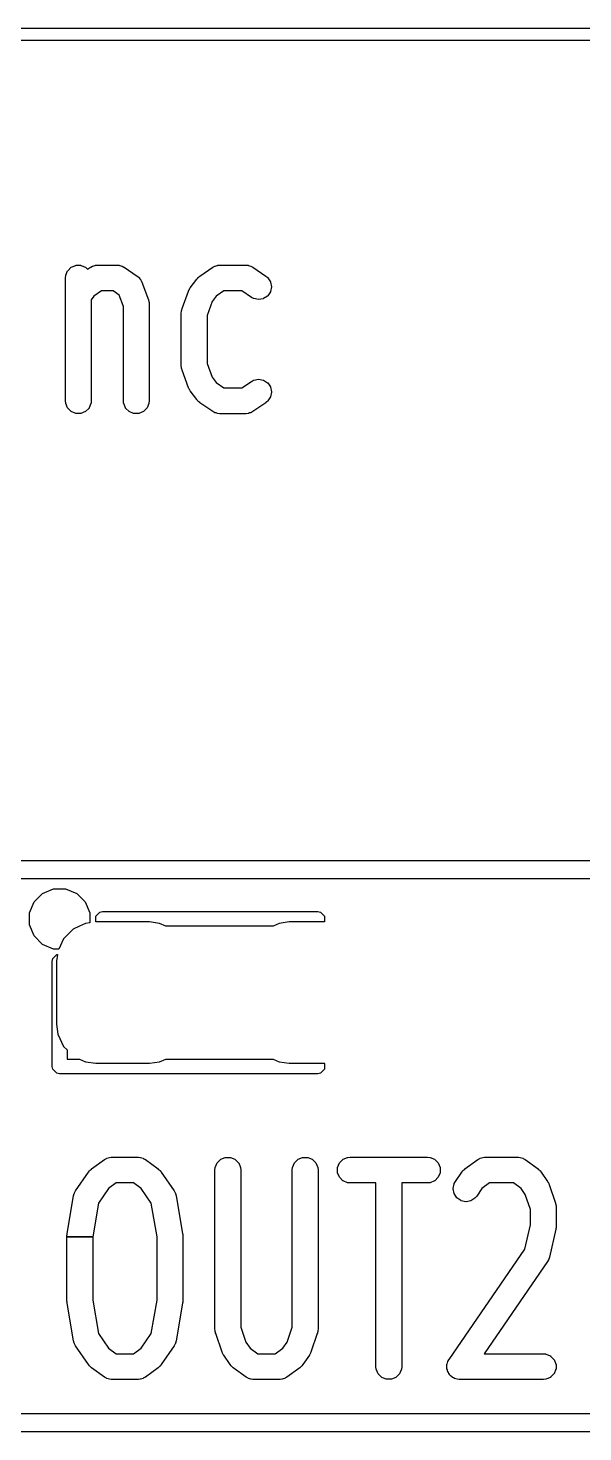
# Model space of a CAD drawing. Header units: inches. Extents: x 0 to 2.68, y 0 to 2.67.
# Drawn here: x 0.8737 to 1.0515, y 2.2215 to 2.6713 of the extents above; entities that cross this region are included whole.
import ezdxf

# ---------------------------------------------------------------- set-up
doc = ezdxf.new("R2010")
doc.units = ezdxf.units.IN
doc.header["$MEASUREMENT"] = 0
doc.layers.add('Edge.Cuts', color=254, linetype='CONTINUOUS', true_color=0xd0d2cd)

msp = doc.modelspace()

# ---------------------------------------------------------------- linework, layer by layer
at = {"layer": 'Edge.Cuts', "linetype": 'CONTINUOUS'}
for p, q in [((0, 2.67126), (2.67717, 2.67126)), ((2.6752, 2.66732), (0.00197, 2.66732)), ((0.88572, 2.59122), (0.8858, 2.59199)), ((0.88572, 2.5912), (0.88572, 2.59122)), ((0.88572, 2.55183), (0.88572, 2.5912)), ((0.8858, 2.59199), (0.88581, 2.59204)), ((0.88581, 2.59204), (0.8864, 2.59346)), ((0.8864, 2.59346), (0.88644, 2.59353)), ((0.88644, 2.59353), (0.88753, 2.59461)), ((0.88753, 2.59461), (0.88759, 2.59465)), ((0.88759, 2.59465), (0.88901, 2.59524)), ((0.88901, 2.59524), (0.88909, 2.59526)), ((0.88909, 2.59526), (0.89063, 2.59526)), ((0.89063, 2.59526), (0.8907, 2.59524)), ((0.8907, 2.59524), (0.89212, 2.59465)), ((0.89212, 2.59465), (0.89218, 2.59461)), ((0.89218, 2.59461), (0.8928, 2.59399)), ((0.8928, 2.59399), (0.89372, 2.59462)), ((0.89372, 2.59462), (0.89373, 2.59463)), ((0.89373, 2.59463), (0.89375, 2.59464)), ((0.89375, 2.59464), (0.89378, 2.59465)), ((0.89375, 2.59464), (0.89375, 2.59464)), ((0.89378, 2.59465), (0.8938, 2.59466)), ((0.8938, 2.59466), (0.89441, 2.595)), ((0.89441, 2.595), (0.89446, 2.59502)), ((0.89446, 2.59502), (0.89484, 2.59509)), ((0.89484, 2.59509), (0.8952, 2.59524)), ((0.8952, 2.59524), (0.89526, 2.59526)), ((0.89526, 2.59526), (0.89595, 2.59532)), ((0.89595, 2.59532), (0.89597, 2.59533)), ((0.89597, 2.59533), (0.896, 2.59533)), ((0.896, 2.59533), (0.896, 2.59533)), ((0.896, 2.59533), (0.89602, 2.59533)), ((0.89602, 2.59533), (0.89604, 2.59533)), ((0.89604, 2.59533), (0.90223, 2.59533)), ((0.90223, 2.59533), (0.90225, 2.59533)), ((0.90225, 2.59533), (0.90227, 2.59533)), ((0.90227, 2.59533), (0.90227, 2.59533)), ((0.90227, 2.59533), (0.90231, 2.59533)), ((0.90231, 2.59533), (0.90233, 2.59532)), ((0.90233, 2.59532), (0.90302, 2.59526)), ((0.90302, 2.59526), (0.90307, 2.59524)), ((0.90307, 2.59524), (0.90343, 2.59509)), ((0.90343, 2.59509), (0.90381, 2.59502)), ((0.90381, 2.59502), (0.90387, 2.595)), ((0.90387, 2.595), (0.90447, 2.59466)), ((0.90447, 2.59466), (0.90449, 2.59465)), ((0.90449, 2.59465), (0.90452, 2.59464)), ((0.90452, 2.59464), (0.90452, 2.59464)), ((0.90452, 2.59464), (0.90454, 2.59463)), ((0.90454, 2.59463), (0.90456, 2.59462)), ((0.90456, 2.59462), (0.90868, 2.5918)), ((0.90868, 2.5918), (0.9087, 2.59179)), ((0.9087, 2.59179), (0.90875, 2.59175)), ((0.90875, 2.59175), (0.90876, 2.59175)), ((0.90876, 2.59175), (0.90882, 2.5917)), ((0.90882, 2.5917), (0.90887, 2.59165)), ((0.90887, 2.59165), (0.90929, 2.5913)), ((0.90929, 2.5913), (0.90933, 2.59125)), ((0.90933, 2.59125), (0.90957, 2.59089)), ((0.90957, 2.59089), (0.90986, 2.59057)), ((0.92778, 2.59085), (0.92808, 2.59118)), ((0.92808, 2.59118), (0.92813, 2.59125)), ((0.92813, 2.59125), (0.92817, 2.5913)), ((0.92817, 2.5913), (0.92824, 2.59135)), ((0.92824, 2.59135), (0.9283, 2.59142)), ((0.9283, 2.59142), (0.92834, 2.59146)), ((0.92834, 2.59146), (0.92841, 2.5915)), ((0.92841, 2.5915), (0.92876, 2.59179)), ((0.92876, 2.59179), (0.92877, 2.5918)), ((0.92877, 2.5918), (0.9329, 2.59462)), ((0.9329, 2.59462), (0.93291, 2.59463)), ((0.93291, 2.59463), (0.93294, 2.59464)), ((0.93294, 2.59464), (0.93296, 2.59465)), ((0.93294, 2.59464), (0.93294, 2.59464)), ((0.93296, 2.59465), (0.93298, 2.59466)), ((0.93298, 2.59466), (0.93359, 2.595)), ((0.93359, 2.595), (0.93365, 2.59502)), ((0.93365, 2.59502), (0.93403, 2.59509)), ((0.93403, 2.59509), (0.93438, 2.59524)), ((0.93438, 2.59524), (0.93444, 2.59526)), ((0.93444, 2.59526), (0.93513, 2.59532)), ((0.93513, 2.59532), (0.93515, 2.59533)), ((0.93515, 2.59533), (0.93518, 2.59533)), ((0.93518, 2.59533), (0.93518, 2.59533)), ((0.93518, 2.59533), (0.93521, 2.59533)), ((0.93521, 2.59533), (0.93523, 2.59533)), ((0.93523, 2.59533), (0.94348, 2.59533)), ((0.94348, 2.59533), (0.9435, 2.59533)), ((0.9435, 2.59533), (0.94352, 2.59533)), ((0.94352, 2.59533), (0.94352, 2.59533)), ((0.94352, 2.59533), (0.94355, 2.59533)), ((0.94355, 2.59533), (0.94357, 2.59532)), ((0.94357, 2.59532), (0.94426, 2.59526)), ((0.94426, 2.59526), (0.94432, 2.59524)), ((0.94432, 2.59524), (0.94468, 2.59509)), ((0.94468, 2.59509), (0.94506, 2.59502)), ((0.94506, 2.59502), (0.94511, 2.595)), ((0.94511, 2.595), (0.94572, 2.59466)), ((0.94572, 2.59466), (0.94574, 2.59465)), ((0.94574, 2.59465), (0.94577, 2.59464)), ((0.94577, 2.59464), (0.94577, 2.59464)), ((0.94577, 2.59464), (0.94579, 2.59463)), ((0.94579, 2.59463), (0.9458, 2.59462)), ((0.9458, 2.59462), (0.94993, 2.5918)), ((0.94993, 2.5918), (0.94994, 2.59179)), ((0.94994, 2.59179), (0.95054, 2.5913)), ((0.95054, 2.5913), (0.95057, 2.59125)), ((0.95057, 2.59125), (0.95142, 2.58997)), ((0.89732, 2.58707), (0.89483, 2.58537)), ((0.90096, 2.58707), (0.89732, 2.58707)), ((0.90293, 2.58572), (0.90096, 2.58707)), ((0.90986, 2.59057), (0.90989, 2.59052)), ((0.90989, 2.59052), (0.91013, 2.59002)), ((0.91013, 2.59002), (0.91017, 2.58997)), ((0.91017, 2.58997), (0.9102, 2.5899)), ((0.9102, 2.5899), (0.9102, 2.58988)), ((0.9102, 2.58988), (0.91023, 2.58983)), ((0.91023, 2.58983), (0.91024, 2.58981)), ((0.91024, 2.58981), (0.9123, 2.58419)), ((0.9231, 2.58137), (0.92516, 2.587)), ((0.92516, 2.587), (0.92517, 2.58702)), ((0.92517, 2.58702), (0.92526, 2.58722)), ((0.92526, 2.58722), (0.92528, 2.58729)), ((0.92528, 2.58729), (0.9253, 2.58734)), ((0.9253, 2.58734), (0.92541, 2.58752)), ((0.92541, 2.58752), (0.9255, 2.58771)), ((0.9255, 2.58771), (0.92553, 2.58776)), ((0.92553, 2.58776), (0.92558, 2.58781)), ((0.92558, 2.58781), (0.9257, 2.588)), ((0.9257, 2.588), (0.92571, 2.58802)), ((0.92571, 2.58802), (0.92777, 2.59083)), ((0.92777, 2.59083), (0.92778, 2.59085)), ((0.9365, 2.58707), (0.93402, 2.58537)), ((0.9422, 2.58707), (0.9365, 2.58707)), ((0.94527, 2.58497), (0.9422, 2.58707)), ((0.95139, 2.58674), (0.95052, 2.58547)), ((0.95142, 2.58681), (0.95139, 2.58674)), ((0.95142, 2.58997), (0.95144, 2.5899)), ((0.95173, 2.58831), (0.95142, 2.58681)), ((0.95144, 2.5899), (0.95173, 2.58839)), ((0.95173, 2.58839), (0.95173, 2.58831)), ((0.89483, 2.58537), (0.89399, 2.58422)), ((0.89399, 2.58422), (0.89399, 2.55183)), ((0.90428, 2.58203), (0.90293, 2.58572)), ((0.90428, 2.55183), (0.90428, 2.58203)), ((0.9123, 2.58419), (0.9123, 2.58417)), ((0.9123, 2.58417), (0.91243, 2.58368)), ((0.91243, 2.58368), (0.91246, 2.58361)), ((0.91246, 2.58361), (0.91247, 2.58355)), ((0.91247, 2.58355), (0.91248, 2.58348)), ((0.91248, 2.58348), (0.9125, 2.58342)), ((0.9125, 2.58342), (0.9125, 2.58336)), ((0.9125, 2.58336), (0.9125, 2.58329)), ((0.9125, 2.58329), (0.91255, 2.58278)), ((0.91255, 2.58278), (0.91255, 2.58276)), ((0.91255, 2.58276), (0.91255, 2.55183)), ((0.93272, 2.5836), (0.93111, 2.57922)), ((0.93402, 2.58537), (0.93272, 2.5836)), ((0.94529, 2.58496), (0.94527, 2.58497)), ((0.94597, 2.58459), (0.94529, 2.58496)), ((0.94602, 2.58457), (0.94597, 2.58459)), ((0.94752, 2.58426), (0.94602, 2.58457)), ((0.9476, 2.58426), (0.94752, 2.58426)), ((0.94911, 2.58454), (0.9476, 2.58426)), ((0.94918, 2.58457), (0.94911, 2.58454)), ((0.95047, 2.58541), (0.94918, 2.58457)), ((0.95052, 2.58547), (0.95047, 2.58541)), ((0.92284, 2.57997), (0.92289, 2.58047)), ((0.92284, 2.57995), (0.92284, 2.57997)), ((0.92284, 2.56308), (0.92284, 2.57995)), ((0.92289, 2.58055), (0.9229, 2.58061)), ((0.92289, 2.58047), (0.92289, 2.58055)), ((0.9229, 2.58061), (0.92291, 2.58067)), ((0.92291, 2.58067), (0.92292, 2.58074)), ((0.92292, 2.58074), (0.92293, 2.58079)), ((0.92293, 2.58079), (0.92296, 2.58087)), ((0.92296, 2.58087), (0.92309, 2.58136)), ((0.92309, 2.58136), (0.9231, 2.58137)), ((0.93111, 2.57922), (0.93111, 2.56381)), ((0.92284, 2.56306), (0.92284, 2.56308)), ((0.92289, 2.56255), (0.92284, 2.56306)), ((0.92289, 2.56248), (0.92289, 2.56255)), ((0.9229, 2.56242), (0.92289, 2.56248)), ((0.92291, 2.56236), (0.9229, 2.56242)), ((0.92292, 2.56229), (0.92291, 2.56236)), ((0.92293, 2.56223), (0.92292, 2.56229)), ((0.92296, 2.56216), (0.92293, 2.56223)), ((0.92309, 2.56167), (0.92296, 2.56216)), ((0.9231, 2.56166), (0.92309, 2.56167)), ((0.92516, 2.55603), (0.9231, 2.56166)), ((0.93111, 2.56381), (0.93272, 2.55943)), ((0.93272, 2.55943), (0.93402, 2.55766)), ((0.92517, 2.55601), (0.92516, 2.55603)), ((0.92526, 2.55581), (0.92517, 2.55601)), ((0.92528, 2.55574), (0.92526, 2.55581)), ((0.9253, 2.55569), (0.92528, 2.55574)), ((0.92541, 2.55551), (0.9253, 2.55569)), ((0.9255, 2.55532), (0.92541, 2.55551)), ((0.92553, 2.55527), (0.9255, 2.55532)), ((0.92558, 2.55522), (0.92553, 2.55527)), ((0.9257, 2.55503), (0.92558, 2.55522)), ((0.92571, 2.55501), (0.9257, 2.55503)), ((0.92777, 2.5522), (0.92571, 2.55501)), ((0.93402, 2.55766), (0.9365, 2.55596)), ((0.9365, 2.55596), (0.9422, 2.55596)), ((0.9422, 2.55596), (0.94527, 2.55806)), ((0.94527, 2.55806), (0.94529, 2.55807)), ((0.94529, 2.55807), (0.94597, 2.55844)), ((0.94597, 2.55844), (0.94602, 2.55846)), ((0.94602, 2.55846), (0.94752, 2.55877)), ((0.94752, 2.55877), (0.9476, 2.55877)), ((0.9476, 2.55877), (0.94911, 2.55849)), ((0.94911, 2.55849), (0.94918, 2.55846)), ((0.94918, 2.55846), (0.95047, 2.55762)), ((0.95047, 2.55762), (0.95052, 2.55756)), ((0.95052, 2.55756), (0.95139, 2.55629)), ((0.95139, 2.55629), (0.95142, 2.55622)), ((0.95142, 2.55622), (0.95173, 2.55472)), ((0.88572, 2.55181), (0.88572, 2.55183)), ((0.8858, 2.55104), (0.88572, 2.55181)), ((0.88581, 2.55099), (0.8858, 2.55104)), ((0.8864, 2.54957), (0.88581, 2.55099)), ((0.8939, 2.55099), (0.89331, 2.54957)), ((0.89391, 2.55104), (0.8939, 2.55099)), ((0.89399, 2.55181), (0.89391, 2.55104)), ((0.89399, 2.55183), (0.89399, 2.55181)), ((0.90428, 2.55181), (0.90428, 2.55183)), ((0.90436, 2.55104), (0.90428, 2.55181)), ((0.90437, 2.55099), (0.90436, 2.55104)), ((0.90496, 2.54957), (0.90437, 2.55099)), ((0.91246, 2.55099), (0.91187, 2.54957)), ((0.91247, 2.55104), (0.91246, 2.55099)), ((0.91255, 2.55181), (0.91247, 2.55104)), ((0.91255, 2.55183), (0.91255, 2.55181)), ((0.92778, 2.55218), (0.92777, 2.5522)), ((0.92808, 2.55185), (0.92778, 2.55218)), ((0.92813, 2.55178), (0.92808, 2.55185)), ((0.92817, 2.55173), (0.92813, 2.55178)), ((0.92824, 2.55167), (0.92817, 2.55173)), ((0.9283, 2.55161), (0.92824, 2.55167)), ((0.92834, 2.55157), (0.9283, 2.55161)), ((0.92841, 2.55153), (0.92834, 2.55157)), ((0.92876, 2.55124), (0.92841, 2.55153)), ((0.92877, 2.55123), (0.92876, 2.55124)), ((0.9329, 2.54841), (0.92877, 2.55123)), ((0.94993, 2.55123), (0.9458, 2.54841)), ((0.94994, 2.55124), (0.94993, 2.55123)), ((0.95054, 2.55173), (0.94994, 2.55124)), ((0.95057, 2.55178), (0.95054, 2.55173)), ((0.95142, 2.55306), (0.95057, 2.55178)), ((0.95144, 2.55313), (0.95142, 2.55306)), ((0.95173, 2.55464), (0.95144, 2.55313)), ((0.95173, 2.55472), (0.95173, 2.55464)), ((0.88644, 2.5495), (0.8864, 2.54957)), ((0.88753, 2.54842), (0.88644, 2.5495)), ((0.88759, 2.54837), (0.88753, 2.54842)), ((0.88901, 2.54779), (0.88759, 2.54837)), ((0.88909, 2.54777), (0.88901, 2.54779)), ((0.89063, 2.54777), (0.88909, 2.54777)), ((0.8907, 2.54779), (0.89063, 2.54777)), ((0.89212, 2.54837), (0.8907, 2.54779)), ((0.89218, 2.54842), (0.89212, 2.54837)), ((0.89327, 2.5495), (0.89218, 2.54842)), ((0.89331, 2.54957), (0.89327, 2.5495)), ((0.905, 2.5495), (0.90496, 2.54957)), ((0.90609, 2.54842), (0.905, 2.5495)), ((0.90616, 2.54837), (0.90609, 2.54842)), ((0.90757, 2.54779), (0.90616, 2.54837)), ((0.90765, 2.54777), (0.90757, 2.54779)), ((0.90919, 2.54777), (0.90765, 2.54777)), ((0.90926, 2.54779), (0.90919, 2.54777)), ((0.91068, 2.54837), (0.90926, 2.54779)), ((0.91074, 2.54842), (0.91068, 2.54837)), ((0.91183, 2.5495), (0.91074, 2.54842)), ((0.91187, 2.54957), (0.91183, 2.5495)), ((0.93291, 2.5484), (0.9329, 2.54841)), ((0.93294, 2.54839), (0.93291, 2.5484)), ((0.93296, 2.54837), (0.93294, 2.54839)), ((0.93294, 2.54839), (0.93294, 2.54839)), ((0.93298, 2.54837), (0.93296, 2.54837)), ((0.93359, 2.54803), (0.93298, 2.54837)), ((0.93365, 2.54801), (0.93359, 2.54803)), ((0.93403, 2.54793), (0.93365, 2.54801)), ((0.93438, 2.54779), (0.93403, 2.54793)), ((0.93444, 2.54777), (0.93438, 2.54779)), ((0.93513, 2.5477), (0.93444, 2.54777)), ((0.93515, 2.5477), (0.93513, 2.5477)), ((0.93518, 2.5477), (0.93515, 2.5477)), ((0.93521, 2.5477), (0.93518, 2.5477)), ((0.93518, 2.5477), (0.93518, 2.5477)), ((0.93523, 2.5477), (0.93521, 2.5477)), ((0.94348, 2.5477), (0.93523, 2.5477)), ((0.9435, 2.5477), (0.94348, 2.5477)), ((0.94352, 2.5477), (0.9435, 2.5477)), ((0.94355, 2.5477), (0.94352, 2.5477)), ((0.94352, 2.5477), (0.94352, 2.5477)), ((0.94357, 2.5477), (0.94355, 2.5477)), ((0.94426, 2.54777), (0.94357, 2.5477)), ((0.94432, 2.54779), (0.94426, 2.54777)), ((0.94468, 2.54793), (0.94432, 2.54779)), ((0.94506, 2.54801), (0.94468, 2.54793)), ((0.94511, 2.54803), (0.94506, 2.54801)), ((0.94572, 2.54837), (0.94511, 2.54803)), ((0.94574, 2.54837), (0.94572, 2.54837)), ((0.94577, 2.54839), (0.94574, 2.54837)), ((0.94579, 2.5484), (0.94577, 2.54839)), ((0.94577, 2.54839), (0.94577, 2.54839)), ((0.9458, 2.54841), (0.94579, 2.5484)), ((0.66929, 2.40453), (1.45669, 2.40453)), ((1.06004, 2.39862), (0.86909, 2.39862)), ((0.87567, 2.39129), (0.87839, 2.39401)), ((0.87839, 2.39401), (0.88194, 2.39548)), ((0.88194, 2.39548), (0.88578, 2.39548)), ((0.88578, 2.39548), (0.88933, 2.39401)), ((0.88933, 2.39401), (0.89204, 2.39129)), ((0.8742, 2.38775), (0.87567, 2.39129)), ((0.89204, 2.39129), (0.89351, 2.38775)), ((0.8742, 2.38391), (0.8742, 2.38775)), ((0.89218, 2.38441), (0.8902, 2.38349)), ((0.89351, 2.38459), (0.89218, 2.38441)), ((0.89351, 2.38775), (0.89351, 2.38459)), ((0.89546, 2.38673), (0.89673, 2.38801)), ((0.89546, 2.38492), (0.89546, 2.38673)), ((0.89554, 2.38484), (0.89546, 2.38492)), ((0.91265, 2.38484), (0.89554, 2.38484)), ((0.89673, 2.38801), (0.89764, 2.38819)), ((0.89764, 2.38819), (0.96654, 2.38819)), ((0.9159, 2.38441), (0.91265, 2.38484)), ((0.91787, 2.38349), (0.9159, 2.38441)), ((0.95418, 2.38441), (0.95221, 2.38349)), ((0.95743, 2.38484), (0.95418, 2.38441)), ((0.96864, 2.38484), (0.95743, 2.38484)), ((0.96654, 2.38819), (0.96744, 2.38801)), ((0.96744, 2.38801), (0.96872, 2.38673)), ((0.96872, 2.38492), (0.96864, 2.38484)), ((0.96872, 2.38673), (0.96872, 2.38492)), ((0.87567, 2.38036), (0.8742, 2.38391)), ((0.87839, 2.37764), (0.87567, 2.38036)), ((0.88514, 2.37949), (0.8836, 2.37617)), ((0.88823, 2.38257), (0.88514, 2.37949)), ((0.88514, 2.37949), (0.88514, 2.37949)), ((0.8902, 2.38349), (0.88823, 2.38257)), ((0.91793, 2.38346), (0.91787, 2.38349)), ((0.95215, 2.38346), (0.91793, 2.38346)), ((0.95221, 2.38349), (0.95215, 2.38346)), ((0.88194, 2.37617), (0.87839, 2.37764)), ((0.8836, 2.37617), (0.88194, 2.37617)), ((0.8815, 2.3722), (0.88168, 2.37311)), ((0.8815, 2.33858), (0.8815, 2.3722)), ((0.88168, 2.37311), (0.88295, 2.37439)), ((0.88315, 2.37439), (0.88287, 2.37229)), ((0.88287, 2.37229), (0.88287, 2.35212)), ((0.88295, 2.37439), (0.88315, 2.37439)), ((0.88287, 2.35212), (0.8833, 2.34887)), ((0.8833, 2.34887), (0.88514, 2.34492)), ((0.88514, 2.34492), (0.88622, 2.34384)), ((0.88622, 2.34384), (0.88622, 2.34094)), ((0.88622, 2.34094), (0.89014, 2.34094)), ((0.89014, 2.34094), (0.8902, 2.34092)), ((0.8902, 2.34092), (0.89218, 2.33999)), ((0.89218, 2.33999), (0.89542, 2.33957)), ((0.89542, 2.33957), (0.91265, 2.33957)), ((0.91265, 2.33957), (0.9159, 2.33999)), ((0.9159, 2.33999), (0.91787, 2.34092)), ((0.91787, 2.34092), (0.91793, 2.34094)), ((0.91793, 2.34094), (0.95215, 2.34094)), ((0.95215, 2.34094), (0.95221, 2.34092)), ((0.95221, 2.34092), (0.95418, 2.33999)), ((0.95418, 2.33999), (0.95743, 2.33957)), ((0.95743, 2.33957), (0.96864, 2.33957)), ((0.96864, 2.33957), (0.96872, 2.33949)), ((0.96872, 2.33949), (0.96872, 2.33768)), ((0.88168, 2.33768), (0.8815, 2.33858)), ((0.88295, 2.3364), (0.88168, 2.33768)), ((0.88386, 2.33622), (0.88295, 2.3364)), ((0.96654, 2.33622), (0.88386, 2.33622)), ((0.96744, 2.3364), (0.96654, 2.33622)), ((0.96872, 2.33768), (0.96744, 2.3364)), ((0.89408, 2.30571), (0.89821, 2.30871)), ((0.89821, 2.30871), (0.89822, 2.30872)), ((0.89822, 2.30872), (0.89829, 2.30876)), ((0.89829, 2.30876), (0.89831, 2.30878)), ((0.89831, 2.30878), (0.89837, 2.30882)), ((0.89837, 2.30882), (0.89844, 2.30885)), ((0.89844, 2.30885), (0.89889, 2.30911)), ((0.89889, 2.30911), (0.89894, 2.30913)), ((0.89894, 2.30913), (0.89938, 2.30923)), ((0.89938, 2.30923), (0.89979, 2.30941)), ((0.89979, 2.30941), (0.89985, 2.30942)), ((0.89985, 2.30942), (0.90036, 2.30947)), ((0.90036, 2.30947), (0.90043, 2.30949)), ((0.90043, 2.30949), (0.90051, 2.30949)), ((0.90051, 2.30949), (0.90053, 2.30949)), ((0.90053, 2.30949), (0.90062, 2.3095)), ((0.90062, 2.3095), (0.90064, 2.3095)), ((0.90064, 2.3095), (0.90889, 2.3095)), ((0.90889, 2.3095), (0.90891, 2.3095)), ((0.90891, 2.3095), (0.90899, 2.30949)), ((0.90899, 2.30949), (0.90901, 2.30949)), ((0.90901, 2.30949), (0.90909, 2.30949)), ((0.90909, 2.30949), (0.90916, 2.30947)), ((0.90916, 2.30947), (0.90967, 2.30942)), ((0.90967, 2.30942), (0.90973, 2.30941)), ((0.90973, 2.30941), (0.91015, 2.30923)), ((0.91015, 2.30923), (0.91058, 2.30913)), ((0.91058, 2.30913), (0.91064, 2.30911)), ((0.91064, 2.30911), (0.91108, 2.30885)), ((0.91108, 2.30885), (0.91115, 2.30882)), ((0.91115, 2.30882), (0.91121, 2.30878)), ((0.91121, 2.30878), (0.91123, 2.30876)), ((0.91123, 2.30876), (0.9113, 2.30872)), ((0.9113, 2.30872), (0.91132, 2.30871)), ((0.91132, 2.30871), (0.91544, 2.30571)), ((0.93371, 2.30621), (0.9343, 2.30763)), ((0.9343, 2.30763), (0.93435, 2.30769)), ((0.93435, 2.30769), (0.93543, 2.30878)), ((0.93543, 2.30878), (0.9355, 2.30882)), ((0.9355, 2.30882), (0.93691, 2.30941)), ((0.93691, 2.30941), (0.93699, 2.30942)), ((0.93699, 2.30942), (0.93853, 2.30942)), ((0.93853, 2.30942), (0.9386, 2.30941)), ((0.9386, 2.30941), (0.94002, 2.30882)), ((0.94002, 2.30882), (0.94008, 2.30878)), ((0.94008, 2.30878), (0.94117, 2.30769)), ((0.94117, 2.30769), (0.94121, 2.30763)), ((0.94121, 2.30763), (0.9418, 2.30621)), ((0.95846, 2.30621), (0.95905, 2.30763)), ((0.95905, 2.30763), (0.95909, 2.30769)), ((0.95909, 2.30769), (0.96018, 2.30878)), ((0.96018, 2.30878), (0.96024, 2.30882)), ((0.96024, 2.30882), (0.96166, 2.30941)), ((0.96166, 2.30941), (0.96174, 2.30942)), ((0.96174, 2.30942), (0.96327, 2.30942)), ((0.96327, 2.30942), (0.96335, 2.30941)), ((0.96335, 2.30941), (0.96477, 2.30882)), ((0.96477, 2.30882), (0.96483, 2.30878)), ((0.96483, 2.30878), (0.96592, 2.30769)), ((0.96592, 2.30769), (0.96596, 2.30763)), ((0.96596, 2.30763), (0.96655, 2.30621)), ((0.9729, 2.30621), (0.97348, 2.30763)), ((0.97348, 2.30763), (0.97353, 2.30769)), ((0.97353, 2.30769), (0.97461, 2.30878)), ((0.97461, 2.30878), (0.97468, 2.30882)), ((0.97468, 2.30882), (0.9761, 2.30941)), ((0.9761, 2.30941), (0.97615, 2.30942)), ((0.97615, 2.30942), (0.97692, 2.3095)), ((0.97692, 2.3095), (0.97694, 2.3095)), ((0.97694, 2.3095), (1.00169, 2.3095)), ((1.00169, 2.3095), (1.00171, 2.3095)), ((1.00171, 2.3095), (1.00247, 2.30942)), ((1.00247, 2.30942), (1.00253, 2.30941)), ((1.00253, 2.30941), (1.00395, 2.30882)), ((1.00395, 2.30882), (1.00401, 2.30878)), ((1.00401, 2.30878), (1.0051, 2.30769)), ((1.0051, 2.30769), (1.00514, 2.30763)), ((1.00514, 2.30763), (1.00573, 2.30621)), ((1.01369, 2.30571), (1.01782, 2.30871)), ((1.01782, 2.30871), (1.01783, 2.30872)), ((1.01783, 2.30872), (1.0179, 2.30876)), ((1.0179, 2.30876), (1.01792, 2.30878)), ((1.01792, 2.30878), (1.01798, 2.30882)), ((1.01798, 2.30882), (1.01805, 2.30885)), ((1.01805, 2.30885), (1.0185, 2.30911)), ((1.0185, 2.30911), (1.01855, 2.30913)), ((1.01855, 2.30913), (1.01899, 2.30923)), ((1.01899, 2.30923), (1.0194, 2.30941)), ((1.0194, 2.30941), (1.01946, 2.30942)), ((1.01946, 2.30942), (1.01997, 2.30947)), ((1.01997, 2.30947), (1.02005, 2.30949)), ((1.02005, 2.30949), (1.02012, 2.30949)), ((1.02012, 2.30949), (1.02014, 2.30949)), ((1.02014, 2.30949), (1.02023, 2.3095)), ((1.02023, 2.3095), (1.02025, 2.3095)), ((1.02025, 2.3095), (1.03056, 2.3095)), ((1.03056, 2.3095), (1.03058, 2.3095)), ((1.03058, 2.3095), (1.03066, 2.30949)), ((1.03066, 2.30949), (1.03068, 2.30949)), ((1.03068, 2.30949), (1.03076, 2.30949)), ((1.03076, 2.30949), (1.03083, 2.30947)), ((1.03083, 2.30947), (1.03135, 2.30942)), ((1.03135, 2.30942), (1.0314, 2.30941)), ((1.0314, 2.30941), (1.03182, 2.30923)), ((1.03182, 2.30923), (1.03225, 2.30913)), ((1.03225, 2.30913), (1.03231, 2.30911)), ((1.03231, 2.30911), (1.03275, 2.30885)), ((1.03275, 2.30885), (1.03282, 2.30882)), ((1.03282, 2.30882), (1.03289, 2.30878)), ((1.03289, 2.30878), (1.0329, 2.30876)), ((1.0329, 2.30876), (1.03297, 2.30872)), ((1.03297, 2.30872), (1.03299, 2.30871)), ((1.03299, 2.30871), (1.03711, 2.30571)), ((0.88898, 2.29871), (0.89311, 2.3047)), ((0.89311, 2.3047), (0.89312, 2.30472)), ((0.89312, 2.30472), (0.89341, 2.30506)), ((0.89341, 2.30506), (0.89345, 2.30514)), ((0.89345, 2.30514), (0.89349, 2.30518)), ((0.89349, 2.30518), (0.89356, 2.30524)), ((0.89356, 2.30524), (0.89362, 2.30531)), ((0.89362, 2.30531), (0.89366, 2.30535)), ((0.89366, 2.30535), (0.89373, 2.30539)), ((0.89373, 2.30539), (0.89407, 2.30569)), ((0.89407, 2.30569), (0.89408, 2.30571)), ((0.91544, 2.30571), (0.91546, 2.30569)), ((0.91546, 2.30569), (0.91579, 2.30539)), ((0.91579, 2.30539), (0.91586, 2.30535)), ((0.91586, 2.30535), (0.91591, 2.30531)), ((0.91591, 2.30531), (0.91597, 2.30524)), ((0.91597, 2.30524), (0.91603, 2.30518)), ((0.91603, 2.30518), (0.91607, 2.30514)), ((0.91607, 2.30514), (0.91612, 2.30507)), ((0.91612, 2.30507), (0.91641, 2.30472)), ((0.91641, 2.30472), (0.91642, 2.3047)), ((0.91642, 2.3047), (0.92054, 2.29871)), ((0.93362, 2.30538), (0.9337, 2.30615)), ((0.93362, 2.30536), (0.93362, 2.30538)), ((0.93362, 2.25437), (0.93362, 2.30536)), ((0.9337, 2.30615), (0.93371, 2.30621)), ((0.9418, 2.30621), (0.94182, 2.30615)), ((0.94182, 2.30615), (0.94189, 2.30538)), ((0.94189, 2.30538), (0.94189, 2.30536)), ((0.94189, 2.30536), (0.94189, 2.25506)), ((0.95837, 2.30538), (0.95845, 2.30615)), ((0.95837, 2.30536), (0.95837, 2.30538)), ((0.95837, 2.25506), (0.95837, 2.30536)), ((0.95845, 2.30615), (0.95846, 2.30621)), ((0.96655, 2.30621), (0.96656, 2.30615)), ((0.96656, 2.30615), (0.96664, 2.30538)), ((0.96664, 2.30538), (0.96664, 2.30536)), ((0.96664, 2.30536), (0.96664, 2.25437)), ((0.97288, 2.30613), (0.9729, 2.30621)), ((0.97288, 2.30459), (0.97288, 2.30613)), ((0.9729, 2.30452), (0.97288, 2.30459)), ((0.97348, 2.3031), (0.9729, 2.30452)), ((0.97353, 2.30304), (0.97348, 2.3031)), ((0.97461, 2.30195), (0.97353, 2.30304)), ((1.0051, 2.30304), (1.00401, 2.30195)), ((1.00514, 2.3031), (1.0051, 2.30304)), ((1.00573, 2.30452), (1.00514, 2.3031)), ((1.00573, 2.30621), (1.00575, 2.30613)), ((1.00575, 2.30459), (1.00573, 2.30452)), ((1.00575, 2.30613), (1.00575, 2.30459)), ((1.01065, 2.30171), (1.01272, 2.3047)), ((1.01272, 2.3047), (1.01273, 2.30472)), ((1.01273, 2.30472), (1.01302, 2.30506)), ((1.01302, 2.30506), (1.01306, 2.30514)), ((1.01306, 2.30514), (1.0131, 2.30518)), ((1.0131, 2.30518), (1.01317, 2.30524)), ((1.01317, 2.30524), (1.01323, 2.30531)), ((1.01323, 2.30531), (1.01327, 2.30535)), ((1.01327, 2.30535), (1.01334, 2.30539)), ((1.01334, 2.30539), (1.01368, 2.30569)), ((1.01368, 2.30569), (1.01369, 2.30571)), ((1.03711, 2.30571), (1.03713, 2.30569)), ((1.03713, 2.30569), (1.03747, 2.30539)), ((1.03747, 2.30539), (1.03754, 2.30535)), ((1.03754, 2.30535), (1.03758, 2.30531)), ((1.03758, 2.30531), (1.03764, 2.30524)), ((1.03764, 2.30524), (1.03771, 2.30518)), ((1.03771, 2.30518), (1.03774, 2.30514)), ((1.03774, 2.30514), (1.03779, 2.30507)), ((1.03779, 2.30507), (1.03808, 2.30472)), ((1.03808, 2.30472), (1.03809, 2.3047)), ((1.03809, 2.3047), (1.04015, 2.30171)), ((0.8886, 2.29801), (0.88897, 2.29869)), ((0.88897, 2.29869), (0.88898, 2.29871)), ((0.89952, 2.29944), (0.89631, 2.29477)), ((0.90198, 2.30123), (0.89952, 2.29944)), ((0.90754, 2.30123), (0.90198, 2.30123)), ((0.91001, 2.29944), (0.90754, 2.30123)), ((0.91321, 2.29477), (0.91001, 2.29944)), ((0.92054, 2.29871), (0.92055, 2.29869)), ((0.92055, 2.29869), (0.92092, 2.29801)), ((0.97468, 2.30191), (0.97461, 2.30195)), ((0.9761, 2.30132), (0.97468, 2.30191)), ((0.97615, 2.30131), (0.9761, 2.30132)), ((0.97692, 2.30123), (0.97615, 2.30131)), ((0.97694, 2.30123), (0.97692, 2.30123)), ((0.98518, 2.30123), (0.97694, 2.30123)), ((0.98518, 2.24237), (0.98518, 2.30123)), ((1.00169, 2.30123), (0.99345, 2.30123)), ((0.99345, 2.30123), (0.99345, 2.24237)), ((1.00171, 2.30123), (1.00169, 2.30123)), ((1.00247, 2.30131), (1.00171, 2.30123)), ((1.00253, 2.30132), (1.00247, 2.30131)), ((1.00395, 2.30191), (1.00253, 2.30132)), ((1.00401, 2.30195), (1.00395, 2.30191)), ((1.00993, 2.29946), (1.01025, 2.30096)), ((1.00993, 2.29938), (1.00993, 2.29946)), ((1.01021, 2.29787), (1.00993, 2.29938)), ((1.01025, 2.30096), (1.01027, 2.30101)), ((1.01027, 2.30101), (1.01064, 2.30169)), ((1.01064, 2.30169), (1.01065, 2.30171)), ((1.01913, 2.29944), (1.01747, 2.29702)), ((1.02159, 2.30123), (1.01913, 2.29944)), ((1.02921, 2.30123), (1.02159, 2.30123)), ((1.03168, 2.29944), (1.02921, 2.30123)), ((1.03302, 2.29749), (1.03168, 2.29944)), ((1.04015, 2.30171), (1.04016, 2.30169)), ((1.04016, 2.30169), (1.04025, 2.30152)), ((1.04025, 2.30152), (1.04029, 2.30148)), ((1.04029, 2.30148), (1.04033, 2.30143)), ((1.04033, 2.30143), (1.04042, 2.30122)), ((1.04042, 2.30122), (1.04053, 2.30101)), ((1.04053, 2.30101), (1.04056, 2.30096)), ((1.04056, 2.30096), (1.04057, 2.3009)), ((1.04057, 2.3009), (1.04065, 2.30073)), ((1.04065, 2.30073), (1.04065, 2.30071)), ((1.04065, 2.30071), (1.04272, 2.29471)), ((0.88625, 2.28507), (0.88831, 2.29706)), ((0.88831, 2.29706), (0.88832, 2.29708)), ((0.88832, 2.29708), (0.88852, 2.29783)), ((0.88852, 2.29783), (0.88855, 2.29788)), ((0.88855, 2.29788), (0.88857, 2.29792)), ((0.88857, 2.29792), (0.88858, 2.29796)), ((0.88858, 2.29796), (0.8886, 2.29801)), ((0.89631, 2.29477), (0.89446, 2.28401)), ((0.91506, 2.28401), (0.91321, 2.29477)), ((0.92092, 2.29801), (0.92095, 2.29796)), ((0.92095, 2.29796), (0.92095, 2.29792)), ((0.92095, 2.29792), (0.92098, 2.29788)), ((0.92098, 2.29788), (0.921, 2.29783)), ((0.921, 2.29783), (0.92121, 2.29708)), ((0.92121, 2.29708), (0.92121, 2.29706)), ((0.92121, 2.29706), (0.92327, 2.28507)), ((1.01024, 2.2978), (1.01021, 2.29787)), ((1.01108, 2.29651), (1.01024, 2.2978)), ((1.01113, 2.29645), (1.01108, 2.29651)), ((1.01239, 2.29558), (1.01113, 2.29645)), ((1.01247, 2.29555), (1.01239, 2.29558)), ((1.01397, 2.29523), (1.01247, 2.29555)), ((1.01404, 2.29523), (1.01397, 2.29523)), ((1.01555, 2.29551), (1.01404, 2.29523)), ((1.01563, 2.29554), (1.01555, 2.29551)), ((1.01691, 2.29638), (1.01563, 2.29554)), ((1.01696, 2.29642), (1.01691, 2.29638)), ((1.01746, 2.29701), (1.01696, 2.29642)), ((1.01747, 2.29702), (1.01746, 2.29701)), ((1.03467, 2.29267), (1.03302, 2.29749)), ((1.04272, 2.29471), (1.04272, 2.29469)), ((1.04272, 2.29469), (1.04282, 2.29429)), ((1.04282, 2.29429), (1.04285, 2.29421)), ((1.04285, 2.29421), (1.04286, 2.29415)), ((1.04286, 2.29415), (1.04288, 2.29404)), ((1.04288, 2.29404), (1.0429, 2.29394)), ((1.03467, 2.28783), (1.03467, 2.29267)), ((1.0429, 2.29394), (1.04291, 2.29388)), ((1.04291, 2.29388), (1.0429, 2.29379)), ((1.0429, 2.29379), (1.04294, 2.29338)), ((1.04294, 2.29338), (1.04294, 2.29336)), ((1.04294, 2.29336), (1.04294, 2.28736)), ((0.88623, 2.28472), (0.88625, 2.28505)), ((0.88625, 2.28505), (0.88625, 2.28507)), ((0.92327, 2.28507), (0.92327, 2.28505)), ((0.92327, 2.28505), (0.9233, 2.28472)), ((1.03289, 2.28006), (1.03467, 2.28783)), ((1.04284, 2.28644), (1.04077, 2.27744)), ((1.04285, 2.28651), (1.04284, 2.28646)), ((1.04284, 2.28646), (1.04284, 2.28644)), ((1.04286, 2.28658), (1.04285, 2.28652)), ((1.04285, 2.28652), (1.04285, 2.28651)), ((1.0429, 2.2869), (1.04286, 2.28658)), ((1.04294, 2.28723), (1.0429, 2.2869)), ((1.04294, 2.28736), (1.04294, 2.28735)), ((1.04294, 2.28735), (1.04294, 2.28729)), ((1.04294, 2.28729), (1.04294, 2.28728)), ((1.04294, 2.28728), (1.04294, 2.28723)), ((0.88619, 2.28438), (0.88623, 2.28472)), ((0.88619, 2.28437), (0.88619, 2.28438)), ((0.88619, 2.28401), (0.88619, 2.28437)), ((0.88619, 2.26337), (0.88619, 2.28401)), ((0.88619, 2.28401), (0.89446, 2.28401)), ((0.89446, 2.28401), (0.88619, 2.28401)), ((0.89446, 2.28401), (0.89446, 2.26372)), ((0.91506, 2.26372), (0.91506, 2.28401)), ((0.9233, 2.28472), (0.92333, 2.28438)), ((0.92333, 2.28438), (0.92333, 2.28437)), ((0.92333, 2.28437), (0.92333, 2.26337)), ((1.00859, 2.24471), (1.03289, 2.28006)), ((1.04015, 2.27602), (1.01986, 2.2465)), ((1.04016, 2.27604), (1.04015, 2.27602)), ((1.04048, 2.27661), (1.04016, 2.27604)), ((1.0405, 2.27664), (1.04048, 2.27661)), ((1.04052, 2.27669), (1.0405, 2.27664)), ((1.04053, 2.2767), (1.04052, 2.27669)), ((1.04056, 2.27677), (1.04053, 2.27672)), ((1.04053, 2.27672), (1.04053, 2.2767)), ((1.04077, 2.27742), (1.04056, 2.27681)), ((1.04056, 2.27681), (1.04056, 2.27677)), ((1.04077, 2.27744), (1.04077, 2.27742)), ((0.88619, 2.26335), (0.88619, 2.26337)), ((0.88623, 2.26302), (0.88619, 2.26335)), ((0.88625, 2.26269), (0.88623, 2.26302)), ((0.88625, 2.26267), (0.88625, 2.26269)), ((0.88831, 2.25067), (0.88625, 2.26267)), ((0.89446, 2.26372), (0.89631, 2.25296)), ((0.91321, 2.25296), (0.91506, 2.26372)), ((0.92327, 2.26267), (0.92121, 2.25067)), ((0.9233, 2.26302), (0.92327, 2.26269)), ((0.92327, 2.26269), (0.92327, 2.26267)), ((0.92333, 2.26335), (0.9233, 2.26302)), ((0.92333, 2.26337), (0.92333, 2.26335)), ((0.93362, 2.25435), (0.93362, 2.25437)), ((0.93367, 2.25394), (0.93362, 2.25435)), ((0.93366, 2.25385), (0.93367, 2.25394)), ((0.93366, 2.25379), (0.93366, 2.25385)), ((0.93369, 2.25369), (0.93366, 2.25379)), ((0.9337, 2.25358), (0.93369, 2.25369)), ((0.93371, 2.25353), (0.9337, 2.25358)), ((0.93375, 2.25345), (0.93371, 2.25353)), ((0.94189, 2.25506), (0.94355, 2.25025)), ((0.95672, 2.25025), (0.95837, 2.25506)), ((0.96655, 2.25353), (0.96651, 2.25345)), ((0.96656, 2.25358), (0.96655, 2.25353)), ((0.96657, 2.25369), (0.96656, 2.25358)), ((0.9666, 2.25379), (0.96657, 2.25369)), ((0.96664, 2.25435), (0.9666, 2.25394)), ((0.9666, 2.25394), (0.9666, 2.25385)), ((0.9666, 2.25385), (0.9666, 2.25379)), ((0.96664, 2.25437), (0.96664, 2.25435)), ((0.88832, 2.25065), (0.88831, 2.25067)), ((0.88852, 2.24991), (0.88832, 2.25065)), ((0.88855, 2.24985), (0.88852, 2.24991)), ((0.88857, 2.24982), (0.88855, 2.24985)), ((0.88858, 2.24977), (0.88857, 2.24982)), ((0.8886, 2.24972), (0.88858, 2.24977)), ((0.88897, 2.24904), (0.8886, 2.24972)), ((0.88898, 2.24903), (0.88897, 2.24904)), ((0.89311, 2.24303), (0.88898, 2.24903)), ((0.89631, 2.25296), (0.89952, 2.2483)), ((0.91001, 2.2483), (0.91321, 2.25296)), ((0.92054, 2.24903), (0.91642, 2.24303)), ((0.92055, 2.24904), (0.92054, 2.24903)), ((0.92092, 2.24972), (0.92055, 2.24904)), ((0.92095, 2.24977), (0.92092, 2.24972)), ((0.92098, 2.24985), (0.92095, 2.24982)), ((0.92095, 2.24982), (0.92095, 2.24977)), ((0.921, 2.24991), (0.92098, 2.24985)), ((0.92121, 2.25065), (0.921, 2.24991)), ((0.92121, 2.25067), (0.92121, 2.25065)), ((0.93384, 2.25304), (0.93375, 2.25345)), ((0.93385, 2.25303), (0.93384, 2.25304)), ((0.93591, 2.24703), (0.93385, 2.25303)), ((0.94355, 2.25025), (0.94489, 2.2483)), ((0.95538, 2.2483), (0.95672, 2.25025)), ((0.96641, 2.25303), (0.96435, 2.24703)), ((0.96642, 2.25304), (0.96641, 2.25303)), ((0.96651, 2.25345), (0.96642, 2.25304)), ((0.89952, 2.2483), (0.90198, 2.2465)), ((0.90198, 2.2465), (0.90754, 2.2465)), ((0.90754, 2.2465), (0.91001, 2.2483)), ((0.93592, 2.24701), (0.93591, 2.24703)), ((0.936, 2.24683), (0.93592, 2.24701)), ((0.93601, 2.24677), (0.936, 2.24683)), ((0.93603, 2.24672), (0.93601, 2.24677)), ((0.93614, 2.24652), (0.93603, 2.24672)), ((0.93624, 2.24631), (0.93614, 2.24652)), ((0.93627, 2.24626), (0.93624, 2.24631)), ((0.93631, 2.24621), (0.93627, 2.24626)), ((0.9364, 2.24604), (0.93631, 2.24621)), ((0.93641, 2.24603), (0.9364, 2.24604)), ((0.93848, 2.24303), (0.93641, 2.24603)), ((0.94489, 2.2483), (0.94735, 2.2465)), ((0.94735, 2.2465), (0.95291, 2.2465)), ((0.95291, 2.2465), (0.95538, 2.2483)), ((0.96385, 2.24603), (0.96179, 2.24303)), ((0.96386, 2.24604), (0.96385, 2.24603)), ((0.96395, 2.24621), (0.96386, 2.24604)), ((0.96399, 2.24626), (0.96395, 2.24621)), ((0.96402, 2.24631), (0.96399, 2.24626)), ((0.96412, 2.24652), (0.96402, 2.24631)), ((0.96423, 2.24672), (0.96412, 2.24652)), ((0.96425, 2.24677), (0.96423, 2.24672)), ((0.96426, 2.24683), (0.96425, 2.24677)), ((0.96434, 2.24701), (0.96426, 2.24683)), ((0.96435, 2.24703), (0.96434, 2.24701)), ((1.00821, 2.24402), (1.00853, 2.2446)), ((1.00853, 2.2446), (1.00854, 2.24463)), ((1.00854, 2.24463), (1.00857, 2.24467)), ((1.00857, 2.24467), (1.00858, 2.2447)), ((1.00858, 2.2447), (1.00859, 2.24471)), ((1.01986, 2.2465), (1.03881, 2.2465)), ((1.03881, 2.2465), (1.03883, 2.2465)), ((1.03883, 2.2465), (1.0396, 2.24643)), ((1.0396, 2.24643), (1.03965, 2.24641)), ((1.03965, 2.24641), (1.04107, 2.24583)), ((1.04107, 2.24583), (1.04113, 2.24578)), ((1.04113, 2.24578), (1.04222, 2.2447)), ((1.04222, 2.2447), (1.04226, 2.24463)), ((1.04226, 2.24463), (1.04285, 2.24321)), ((0.89312, 2.24301), (0.89311, 2.24303)), ((0.89341, 2.24267), (0.89312, 2.24301)), ((0.89345, 2.2426), (0.89341, 2.24267)), ((0.89349, 2.24255), (0.89345, 2.2426)), ((0.89356, 2.24249), (0.89349, 2.24255)), ((0.89362, 2.24242), (0.89356, 2.24249)), ((0.89366, 2.24238), (0.89362, 2.24242)), ((0.89373, 2.24234), (0.89366, 2.24238)), ((0.89407, 2.24204), (0.89373, 2.24234)), ((0.89408, 2.24203), (0.89407, 2.24204)), ((0.89821, 2.23903), (0.89408, 2.24203)), ((0.91544, 2.24203), (0.91132, 2.23903)), ((0.91546, 2.24204), (0.91544, 2.24203)), ((0.91579, 2.24234), (0.91546, 2.24204)), ((0.91586, 2.24238), (0.91579, 2.24234)), ((0.91591, 2.24242), (0.91586, 2.24238)), ((0.91597, 2.24249), (0.91591, 2.24242)), ((0.91603, 2.24255), (0.91597, 2.24249)), ((0.91607, 2.2426), (0.91603, 2.24255)), ((0.91612, 2.24267), (0.91607, 2.2426)), ((0.91641, 2.24301), (0.91612, 2.24267)), ((0.91642, 2.24303), (0.91641, 2.24301)), ((0.93849, 2.24301), (0.93848, 2.24303)), ((0.93878, 2.24267), (0.93849, 2.24301)), ((0.93882, 2.2426), (0.93878, 2.24267)), ((0.93886, 2.24255), (0.93882, 2.2426)), ((0.93893, 2.24249), (0.93886, 2.24255)), ((0.93898, 2.24242), (0.93893, 2.24249)), ((0.93903, 2.24238), (0.93898, 2.24242)), ((0.9391, 2.24234), (0.93903, 2.24238)), ((0.93944, 2.24204), (0.9391, 2.24234)), ((0.93945, 2.24203), (0.93944, 2.24204)), ((0.94358, 2.23903), (0.93945, 2.24203)), ((0.96081, 2.24203), (0.95669, 2.23903)), ((0.96083, 2.24204), (0.96081, 2.24203)), ((0.96116, 2.24234), (0.96083, 2.24204)), ((0.96123, 2.24238), (0.96116, 2.24234)), ((0.96128, 2.24242), (0.96123, 2.24238)), ((0.96134, 2.24249), (0.96128, 2.24242)), ((0.9614, 2.24255), (0.96134, 2.24249)), ((0.96144, 2.2426), (0.9614, 2.24255)), ((0.96148, 2.24267), (0.96144, 2.2426)), ((0.96177, 2.24301), (0.96148, 2.24267)), ((0.96179, 2.24303), (0.96177, 2.24301)), ((0.98518, 2.24235), (0.98518, 2.24237)), ((0.98526, 2.24158), (0.98518, 2.24235)), ((0.98527, 2.24153), (0.98526, 2.24158)), ((0.98586, 2.24011), (0.98527, 2.24153)), ((0.9859, 2.24004), (0.98586, 2.24011)), ((0.98699, 2.23896), (0.9859, 2.24004)), ((0.99273, 2.24004), (0.99164, 2.23896)), ((0.99277, 2.24011), (0.99273, 2.24004)), ((0.99336, 2.24153), (0.99277, 2.24011)), ((0.99337, 2.24158), (0.99336, 2.24153)), ((0.99345, 2.24235), (0.99337, 2.24158)), ((0.99345, 2.24237), (0.99345, 2.24235)), ((1.00787, 2.24246), (1.00794, 2.2428)), ((1.00787, 2.24239), (1.00787, 2.24246)), ((1.00794, 2.242), (1.00787, 2.24239)), ((1.00794, 2.24314), (1.00796, 2.24321)), ((1.00794, 2.2428), (1.00794, 2.24314)), ((1.00794, 2.2416), (1.00794, 2.242)), ((1.00796, 2.24153), (1.00794, 2.2416)), ((1.00796, 2.24321), (1.00811, 2.24358)), ((1.00809, 2.24121), (1.00796, 2.24153)), ((1.00815, 2.24088), (1.00809, 2.24121)), ((1.00811, 2.24358), (1.00819, 2.24397)), ((1.00818, 2.2408), (1.00815, 2.24088)), ((1.00839, 2.24047), (1.00818, 2.2408)), ((1.00819, 2.24397), (1.00821, 2.24402)), ((1.00854, 2.24011), (1.00839, 2.24047)), ((1.00859, 2.24004), (1.00854, 2.24011)), ((1.00883, 2.2398), (1.00859, 2.24004)), ((1.04222, 2.24004), (1.04113, 2.23896)), ((1.04226, 2.24011), (1.04222, 2.24004)), ((1.04285, 2.24153), (1.04226, 2.24011)), ((1.04285, 2.24321), (1.04287, 2.24314)), ((1.04287, 2.2416), (1.04285, 2.24153)), ((1.04287, 2.24314), (1.04287, 2.2416)), ((0.89822, 2.23902), (0.89821, 2.23903)), ((0.89829, 2.23897), (0.89822, 2.23902)), ((0.89831, 2.23896), (0.89829, 2.23897)), ((0.89837, 2.23892), (0.89831, 2.23896)), ((0.89844, 2.23889), (0.89837, 2.23892)), ((0.89889, 2.23863), (0.89844, 2.23889)), ((0.89894, 2.2386), (0.89889, 2.23863)), ((0.89938, 2.2385), (0.89894, 2.2386)), ((0.89979, 2.23833), (0.89938, 2.2385)), ((0.89985, 2.23831), (0.89979, 2.23833)), ((0.90036, 2.23826), (0.89985, 2.23831)), ((0.90043, 2.23825), (0.90036, 2.23826)), ((0.90051, 2.23824), (0.90043, 2.23825)), ((0.90053, 2.23825), (0.90051, 2.23824)), ((0.90062, 2.23824), (0.90053, 2.23825)), ((0.90064, 2.23824), (0.90062, 2.23824)), ((0.90889, 2.23824), (0.90064, 2.23824)), ((0.90891, 2.23824), (0.90889, 2.23824)), ((0.90899, 2.23825), (0.90891, 2.23824)), ((0.90901, 2.23824), (0.90899, 2.23825)), ((0.90909, 2.23825), (0.90901, 2.23824)), ((0.90916, 2.23826), (0.90909, 2.23825)), ((0.90967, 2.23831), (0.90916, 2.23826)), ((0.90973, 2.23833), (0.90967, 2.23831)), ((0.91015, 2.2385), (0.90973, 2.23833)), ((0.91058, 2.2386), (0.91015, 2.2385)), ((0.91064, 2.23863), (0.91058, 2.2386)), ((0.91108, 2.23889), (0.91064, 2.23863)), ((0.91115, 2.23892), (0.91108, 2.23889)), ((0.91121, 2.23896), (0.91115, 2.23892)), ((0.91123, 2.23897), (0.91121, 2.23896)), ((0.9113, 2.23902), (0.91123, 2.23897)), ((0.91132, 2.23903), (0.9113, 2.23902)), ((0.94359, 2.23902), (0.94358, 2.23903)), ((0.94366, 2.23897), (0.94359, 2.23902)), ((0.94368, 2.23896), (0.94366, 2.23897)), ((0.94374, 2.23892), (0.94368, 2.23896)), ((0.94381, 2.23889), (0.94374, 2.23892)), ((0.94426, 2.23863), (0.94381, 2.23889)), ((0.94431, 2.2386), (0.94426, 2.23863)), ((0.94475, 2.2385), (0.94431, 2.2386)), ((0.94516, 2.23833), (0.94475, 2.2385)), ((0.94522, 2.23831), (0.94516, 2.23833)), ((0.94573, 2.23826), (0.94522, 2.23831)), ((0.9458, 2.23825), (0.94573, 2.23826)), ((0.94588, 2.23824), (0.9458, 2.23825)), ((0.9459, 2.23825), (0.94588, 2.23824)), ((0.94599, 2.23824), (0.9459, 2.23825)), ((0.94601, 2.23824), (0.94599, 2.23824)), ((0.95426, 2.23824), (0.94601, 2.23824)), ((0.95428, 2.23824), (0.95426, 2.23824)), ((0.95436, 2.23825), (0.95428, 2.23824)), ((0.95438, 2.23824), (0.95436, 2.23825)), ((0.95446, 2.23825), (0.95438, 2.23824)), ((0.95453, 2.23826), (0.95446, 2.23825)), ((0.95504, 2.23831), (0.95453, 2.23826)), ((0.9551, 2.23833), (0.95504, 2.23831)), ((0.95551, 2.2385), (0.9551, 2.23833)), ((0.95595, 2.2386), (0.95551, 2.2385)), ((0.95601, 2.23863), (0.95595, 2.2386)), ((0.95645, 2.23889), (0.95601, 2.23863)), ((0.95652, 2.23892), (0.95645, 2.23889)), ((0.95658, 2.23896), (0.95652, 2.23892)), ((0.9566, 2.23897), (0.95658, 2.23896)), ((0.95667, 2.23902), (0.9566, 2.23897)), ((0.95669, 2.23903), (0.95667, 2.23902)), ((0.98705, 2.23892), (0.98699, 2.23896)), ((0.98847, 2.23833), (0.98705, 2.23892)), ((0.98855, 2.23831), (0.98847, 2.23833)), ((0.99008, 2.23831), (0.98855, 2.23831)), ((0.99016, 2.23833), (0.99008, 2.23831)), ((0.99158, 2.23892), (0.99016, 2.23833)), ((0.99164, 2.23896), (0.99158, 2.23892)), ((1.00901, 2.23952), (1.00883, 2.2398)), ((1.00907, 2.23946), (1.00901, 2.23952)), ((1.00939, 2.23924), (1.00907, 2.23946)), ((1.00967, 2.23896), (1.00939, 2.23924)), ((1.00974, 2.23892), (1.00967, 2.23896)), ((1.01005, 2.23878), (1.00974, 2.23892)), ((1.01033, 2.23859), (1.01005, 2.23878)), ((1.0104, 2.23856), (1.01033, 2.23859)), ((1.01079, 2.23848), (1.0104, 2.23856)), ((1.01116, 2.23833), (1.01079, 2.23848)), ((1.01121, 2.23831), (1.01116, 2.23833)), ((1.01187, 2.23825), (1.01121, 2.23831)), ((1.01191, 2.23824), (1.01187, 2.23825)), ((1.01195, 2.23824), (1.01191, 2.23824)), ((1.01198, 2.23824), (1.01195, 2.23824)), ((1.012, 2.23824), (1.01198, 2.23824)), ((1.03881, 2.23824), (1.012, 2.23824)), ((1.03883, 2.23824), (1.03881, 2.23824)), ((1.0396, 2.23831), (1.03883, 2.23824)), ((1.03965, 2.23833), (1.0396, 2.23831)), ((1.04107, 2.23892), (1.03965, 2.23833)), ((1.04113, 2.23896), (1.04107, 2.23892)), ((0.86909, 2.22736), (1.06004, 2.22736)), ((1.45669, 2.22146), (0.66929, 2.22146))]:
    msp.add_line(p, q, dxfattribs=at)

doc.saveas('drawing.dxf')
